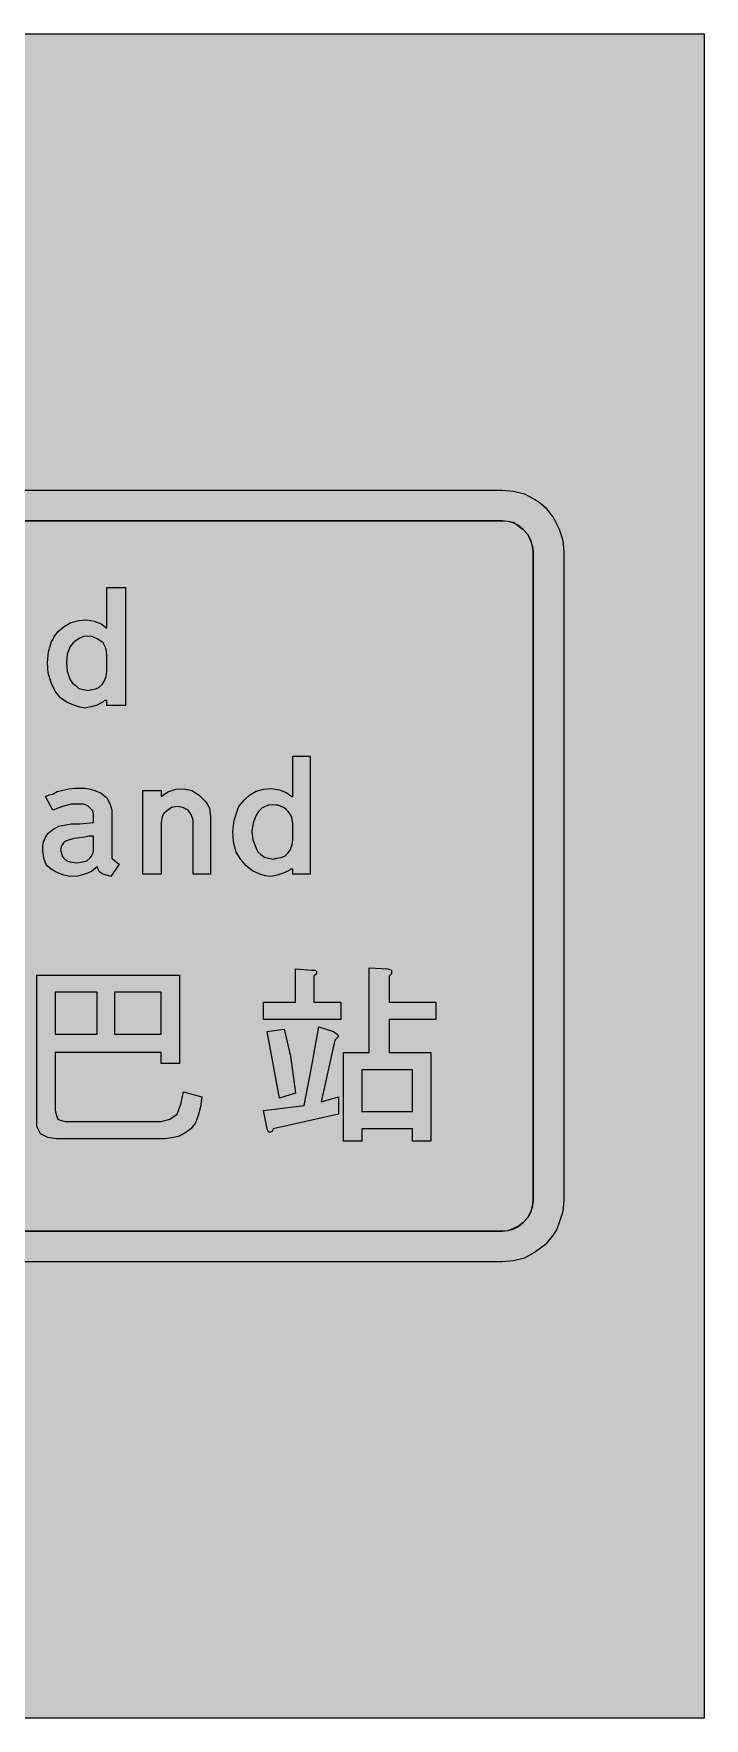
# Model space of a CAD drawing. Header units: metres. Extents: x 141 to 429, y 13 to 259.
# Drawn here: x 330.6 to 428.6, y 12.8 to 259.2 of the extents above; entities that cross this region are included whole.
import ezdxf

# ---------------------------------------------------------------- set-up
doc = ezdxf.new("R2010")
doc.units = ezdxf.units.M
for name, color, linetype, true_color in [('FILL_BLUE_0000FF', 7, 'Continuous', 0x0000ff), ('FILL_WHITE_FFFFFF', 7, 'Continuous', 0xffffff), ('FILL_YELLOW_FFFF00', 7, 'Continuous', 0xffff00)]:
    doc.layers.add(name, color=color, linetype=linetype, true_color=true_color)

msp = doc.modelspace()

# ---------------------------------------------------------------- hatches: boundary and pattern name
at = {"layer": 'FILL_BLUE_0000FF', "true_color": 0x0000ff}
h = msp.add_hatch(color=7, dxfattribs=at)
h.dxf.hatch_style = 1
h.paths.add_polyline_path([(399.06, 187.92), (399.87, 187.9), (400.68, 187.74), (402.12, 186.66), (402.79, 185.92), (403.2, 185.04), (403.45, 184.23), (403.56, 183.42), (403.56, 88.56), (403.49, 87.72), (403.24, 86.87), (402.8, 86.05), (402.12, 85.32), (401.47, 84.8), (400.68, 84.42), (399.87, 84.11), (399.06, 84.06), (198.72, 84.06), (197.55, 84.2), (196.38, 84.6), (195.43, 85.41), (194.76, 86.22), (166.14, 136.08), (194.76, 185.76), (195.43, 186.64), (195.87, 187.05), (196.38, 187.38), (197.55, 187.79), (198.72, 187.92), (399.06, 187.92)])
at = {"layer": 'FILL_WHITE_FFFFFF', "true_color": 0xffffff}
h = msp.add_hatch(color=7, dxfattribs=at)
h.dxf.hatch_style = 1
h.paths.add_polyline_path([(402.3, 191.88), (403.9, 191.03), (404.65, 190.51), (405.36, 189.9), (406.54, 188.36), (407.39, 186.73), (407.89, 185.07), (408.06, 183.42), (408.06, 88.56), (407.9, 86.92), (407.34, 85.14), (407.01, 84.33), (406.55, 83.54), (405.36, 82.08), (403.9, 81.02), (402.3, 80.1), (400.68, 79.7), (399.06, 79.56), (198.72, 79.56), (197.54, 79.63), (196.4, 79.83), (195.3, 80.17), (194.22, 80.64), (193.2, 81.38), (192.31, 82.22), (190.8, 84.06), (162.18, 133.74), (161.77, 134.84), (161.64, 136.08), (161.77, 137.16), (162.18, 138.24), (190.8, 187.92), (191.51, 188.94), (192.31, 189.83), (193.2, 190.63), (194.22, 191.34), (195.3, 191.81), (196.4, 192.15), (197.54, 192.35), (198.72, 192.42), (399.06, 192.42), (400.68, 192.29), (402.3, 191.88)])
h.paths.add_polyline_path([(196.47, 187.31), (195.53, 186.63), (194.76, 185.76), (166.14, 136.08), (194.76, 86.22), (195.53, 85.35), (196.47, 84.67), (197.54, 84.22), (198.72, 84.06), (399.06, 84.06), (399.87, 84.13), (400.66, 84.35), (401.41, 84.74), (402.12, 85.32), (402.8, 86.05), (403.24, 86.87), (403.49, 87.72), (403.56, 88.56), (403.56, 183.42), (403.49, 184.26), (403.24, 185.11), (402.8, 185.93), (402.12, 186.66), (401.41, 187.24), (400.66, 187.63), (399.87, 187.85), (399.06, 187.92), (198.72, 187.92), (197.54, 187.76), (196.47, 187.31)], flags=16)
h = msp.add_hatch(color=7, dxfattribs=at)
h.dxf.hatch_style = 1
h.paths.add_polyline_path([(338.04, 160.56), (337.32, 160.67), (336.6, 160.92), (335.46, 161.35), (334.48, 162.07), (333.71, 163.02), (333.18, 164.16), (332.7, 165.67), (332.57, 167.22), (332.75, 168.77), (333.18, 170.28), (333.43, 170.64), (333.54, 171), (334.18, 171.8), (335, 172.51), (336, 173.05), (337.14, 173.34), (338.32, 173.45), (339.41, 173.27), (340.41, 172.86), (341.28, 172.26), (341.28, 172.37), (341.28, 172.44), (341.28, 178.2), (343.98, 178.2), (343.98, 160.92), (341.28, 160.92), (341.28, 161.46), (341.28, 161.57), (341.28, 161.64), (341.17, 161.64), (341.1, 161.64), (340.99, 161.64), (340.92, 161.64), (340.74, 161.46), (339.84, 160.97), (338.94, 160.74), (338.04, 160.56)])
h.paths.add_polyline_path([(340.15, 163.62), (340.59, 164.02), (340.92, 164.52), (341.17, 165.17), (341.28, 165.96), (341.28, 168.3), (341.14, 169.2), (340.74, 170.1), (339.93, 170.62), (339.12, 171), (338.94, 171), (338.4, 171.07), (337.86, 171), (337.32, 170.8), (336.78, 170.46), (336.33, 170.08), (335.88, 169.56), (335.47, 168.42), (335.34, 167.2), (335.47, 165.94), (335.88, 164.7), (336.26, 164.18), (336.78, 163.8), (337.18, 163.4), (337.86, 163.26), (338.49, 163.13), (339.12, 163.26), (339.65, 163.36), (340.15, 163.62)], flags=16)
h = msp.add_hatch(color=7, dxfattribs=at)
h.dxf.hatch_style = 1
h.paths.add_polyline_path([(365.22, 135.9), (364.41, 136.01), (363.6, 136.26), (362.56, 136.77), (361.62, 137.48), (360.82, 138.39), (360.18, 139.5), (359.78, 141.01), (359.66, 142.56), (359.85, 144.11), (360.36, 145.62), (360.47, 145.98), (360.72, 146.34), (361.36, 147.14), (362.16, 147.85), (363.1, 148.39), (364.14, 148.68), (365.34, 148.79), (366.48, 148.61), (367.48, 148.2), (368.28, 147.6), (368.46, 147.6), (368.46, 153.54), (370.98, 153.54), (370.98, 136.26), (368.46, 136.26), (368.46, 136.8), (368.46, 136.91), (368.46, 136.98), (368.28, 136.98), (368.17, 136.98), (368.1, 136.98), (367.92, 136.8), (366.93, 136.37), (365.94, 136.08), (365.22, 135.9)])
h.paths.add_polyline_path([(367.31, 138.96), (367.77, 139.36), (368.1, 139.86), (368.35, 140.58), (368.46, 141.3), (368.46, 143.64), (368.3, 144.54), (368.08, 145.01), (367.74, 145.44), (367.44, 145.78), (367.09, 146.03), (366.3, 146.34), (365.94, 146.34), (365.4, 146.41), (364.88, 146.36), (363.96, 145.98), (363.44, 145.44), (363.06, 144.9), (362.63, 143.76), (362.45, 142.54), (362.58, 141.28), (363.06, 140.04), (363.35, 139.52), (363.78, 139.14), (364.32, 138.74), (364.86, 138.6), (365.56, 138.47), (366.12, 138.6), (366.76, 138.7), (367.31, 138.96)], flags=16)
h = msp.add_hatch(color=7, dxfattribs=at)
h.dxf.hatch_style = 1
h.paths.add_polyline_path([(340.74, 136.26), (340.4, 136.43), (340.15, 136.67), (339.84, 137.34), (339.01, 136.67), (338.04, 136.26), (336.96, 135.95), (335.88, 135.9), (334.98, 136.1), (334.08, 136.44), (333.27, 136.91), (332.46, 137.52), (332.05, 138.6), (331.92, 139.68), (331.88, 140.35), (332.01, 141.01), (332.27, 141.63), (332.64, 142.2), (333.38, 142.81), (334.26, 143.28), (336.06, 143.64), (337.32, 143.64), (339.3, 143.82), (339.3, 144.54), (339.3, 145.08), (339.19, 145.51), (338.94, 145.8), (338.47, 146.23), (337.86, 146.52), (336.06, 146.52), (334.8, 146.16), (333.36, 145.62), (332.28, 147.6), (332.82, 147.85), (333.36, 147.96), (333.99, 148.37), (334.62, 148.5), (335.68, 148.75), (336.6, 148.86), (338.11, 148.82), (338.8, 148.71), (339.48, 148.5), (340.45, 148.1), (341.28, 147.42), (341.71, 146.59), (342, 145.62), (342, 144.36), (342, 143.1), (342, 139.14), (342, 138.6), (342.36, 138.24), (343.08, 137.7), (341.82, 135.9), (340.74, 136.26)])
h.paths.add_polyline_path([(337.68, 138.06), (338.35, 138.2), (338.76, 138.6), (339.01, 138.87), (339.12, 139.14), (339.28, 139.41), (339.3, 139.68), (339.3, 141.84), (338.67, 141.82), (338.04, 141.66), (336.42, 141.48), (335.34, 141.12), (334.91, 140.83), (334.62, 140.4), (334.48, 139.86), (334.62, 139.32), (334.73, 138.89), (334.98, 138.6), (335.43, 138.2), (335.88, 138.06), (336.85, 137.93), (337.68, 138.06)], flags=16)
h = msp.add_hatch(color=7, dxfattribs=at)
h.dxf.hatch_style = 1
h.paths.add_polyline_path([(350.73, 146), (349.92, 145.44), (349.58, 145.11), (349.36, 144.7), (349.2, 143.82), (349.2, 136.26), (346.5, 136.26), (346.5, 148.5), (349.2, 148.5), (349.2, 147.6), (350.15, 148.28), (351.36, 148.68), (352.6, 148.73), (353.7, 148.5), (354.76, 147.83), (355.68, 146.88), (356.02, 146.42), (356.24, 145.87), (356.4, 144.72), (356.4, 136.26), (353.88, 136.26), (353.88, 144.18), (353.59, 144.97), (353.16, 145.62), (352.35, 146.03), (351.54, 146.16), (350.73, 146)])
h = msp.add_hatch(color=7, dxfattribs=at)
h.dxf.hatch_style = 1
h.paths.add_polyline_path([(349.2, 108.54), (349.2, 110.16), (333.72, 110.16), (333.72, 101.7), (333.9, 100.98), (334.08, 100.44), (334.44, 100.26), (335.16, 100.08), (349.2, 100.08), (350.46, 100.44), (351.54, 101.16), (352.08, 102.6), (352.44, 104.4), (355.14, 103.68), (354.96, 102.24), (354.6, 100.98), (354.24, 99.9), (353.52, 99), (352.8, 98.46), (351.9, 97.92), (351, 97.74), (349.74, 97.56), (333.9, 97.56), (332.64, 97.74), (331.56, 98.28), (331.02, 99.36), (331.02, 121.5), (351.9, 121.5), (351.9, 108.54), (349.2, 108.54)])
h.paths.add_polyline_path([(333.72, 118.98), (333.72, 112.86), (339.84, 112.86), (339.84, 118.98), (333.72, 118.98)], flags=16)
h.paths.add_polyline_path([(349.2, 118.98), (342.36, 118.98), (342.36, 112.86), (349.2, 112.86), (349.2, 118.98)], flags=16)
h = msp.add_hatch(color=7, dxfattribs=at)
h.dxf.hatch_style = 1
h.paths.add_polyline_path([(368.82, 117.54), (368.82, 122.4), (371.16, 122.22), (371.7, 122.22), (371.88, 122.04), (371.88, 121.68), (371.52, 121.32), (371.52, 117.54), (375.48, 117.54), (375.48, 115.02), (364.14, 115.02), (364.14, 117.54), (368.82, 117.54)])
h = msp.add_hatch(color=7, dxfattribs=at)
h.dxf.hatch_style = 1
h.paths.add_polyline_path([(379.62, 122.58), (382.32, 122.4), (382.86, 122.22), (382.86, 121.68), (382.5, 121.32), (382.5, 117.54), (389.34, 117.54), (389.34, 115.02), (382.5, 115.02), (382.5, 110.16), (388.62, 110.16), (388.62, 97.2), (385.92, 97.2), (385.92, 99), (378.54, 99), (378.54, 97.2), (375.84, 97.2), (375.84, 110.16), (379.62, 110.16), (379.62, 122.58)])
h.paths.add_polyline_path([(385.92, 107.64), (378.54, 107.64), (378.54, 101.52), (385.92, 101.52), (385.92, 107.64)], flags=16)
h = msp.add_hatch(color=7, dxfattribs=at)
h.dxf.hatch_style = 1
h.paths.add_polyline_path([(370.08, 102.42), (371.16, 108), (372.24, 113.94), (374.4, 113.22), (374.94, 112.86), (375.12, 112.5), (374.94, 112.32), (374.58, 111.96), (372.6, 102.96), (375.12, 103.68), (375.12, 101.16), (365.58, 99), (365.4, 98.64), (365.04, 98.46), (364.86, 98.64), (364.68, 99), (364.14, 101.7), (370.08, 102.42)])
h = msp.add_hatch(color=7, dxfattribs=at)
h.dxf.hatch_style = 1
h.paths.add_polyline_path([(364.68, 113.22), (367.2, 113.58), (368.1, 109.62), (368.82, 104.22), (366.48, 103.5), (364.68, 113.22)])
at = {"layer": 'FILL_YELLOW_FFFF00', "true_color": 0xffff00}
h = msp.add_hatch(color=7, dxfattribs=at)
h.dxf.hatch_style = 1
h.paths.add_polyline_path([(428.58, 259.2), (428.58, 12.78), (141.12, 12.78), (141.12, 259.2), (428.58, 259.2)])

# ---------------------------------------------------------------- linework, layer by layer
at = {"layer": 'FILL_BLUE_0000FF', "lineweight": 0, "true_color": 0x0000ff}
msp.add_lwpolyline([(198.72, 187.92), (399.06, 187.92), (399.87, 187.9), (400.68, 187.74), (402.12, 186.66), (402.79, 185.92), (403.2, 185.04), (403.45, 184.23), (403.56, 183.42), (403.56, 88.56), (403.49, 87.72), (403.24, 86.87), (402.8, 86.05), (402.12, 85.32), (401.47, 84.8), (400.68, 84.42), (399.87, 84.11), (399.06, 84.06), (198.72, 84.06)], dxfattribs=at)
at = {"layer": 'FILL_WHITE_FFFFFF', "lineweight": 0, "true_color": 0xffffff}
for points in [[(198.72, 192.42), (399.06, 192.42), (400.68, 192.29), (402.3, 191.88), (403.9, 191.03), (404.65, 190.51), (405.36, 189.9), (406.54, 188.36), (407.39, 186.73), (407.89, 185.07), (408.06, 183.42), (408.06, 88.56), (407.9, 86.92), (407.34, 85.14), (407.01, 84.33), (406.55, 83.54), (405.36, 82.08), (403.9, 81.02), (402.3, 80.1), (400.68, 79.7), (399.06, 79.56), (198.72, 79.56)], [(198.72, 84.06), (399.06, 84.06), (399.87, 84.13), (400.66, 84.35), (401.41, 84.74), (402.12, 85.32), (402.8, 86.05), (403.24, 86.87), (403.49, 87.72), (403.56, 88.56), (403.56, 183.42), (403.49, 184.26), (403.24, 185.11), (402.8, 185.93), (402.12, 186.66), (401.41, 187.24), (400.66, 187.63), (399.87, 187.85), (399.06, 187.92), (198.72, 187.92)]]:
    msp.add_lwpolyline(points, dxfattribs=at)
for points in [[(338.04, 160.56), (337.32, 160.67), (336.6, 160.92), (335.46, 161.35), (334.48, 162.07), (333.71, 163.02), (333.18, 164.16), (332.7, 165.67), (332.57, 167.22), (332.75, 168.77), (333.18, 170.28), (333.43, 170.64), (333.54, 171), (334.18, 171.8), (335, 172.51), (336, 173.05), (337.14, 173.34), (338.32, 173.45), (339.41, 173.27), (340.41, 172.86), (341.28, 172.26), (341.28, 172.37), (341.28, 172.44), (341.28, 178.2), (343.98, 178.2), (343.98, 160.92), (341.28, 160.92), (341.28, 161.46), (341.28, 161.57), (341.28, 161.64), (341.17, 161.64), (341.1, 161.64), (340.99, 161.64), (340.92, 161.64), (340.74, 161.46), (339.84, 160.97), (338.94, 160.74)], [(340.15, 163.62), (340.59, 164.02), (340.92, 164.52), (341.17, 165.17), (341.28, 165.96), (341.28, 168.3), (341.14, 169.2), (340.74, 170.1), (339.93, 170.62), (339.12, 171), (338.94, 171), (338.4, 171.07), (337.86, 171), (337.32, 170.8), (336.78, 170.46), (336.33, 170.08), (335.88, 169.56), (335.47, 168.42), (335.34, 167.2), (335.47, 165.94), (335.88, 164.7), (336.26, 164.18), (336.78, 163.8), (337.18, 163.4), (337.86, 163.26), (338.49, 163.13), (339.12, 163.26), (339.65, 163.36)], [(365.22, 135.9), (364.41, 136.01), (363.6, 136.26), (362.56, 136.77), (361.62, 137.48), (360.82, 138.39), (360.18, 139.5), (359.78, 141.01), (359.66, 142.56), (359.85, 144.11), (360.36, 145.62), (360.47, 145.98), (360.72, 146.34), (361.36, 147.14), (362.16, 147.85), (363.1, 148.39), (364.14, 148.68), (365.34, 148.79), (366.48, 148.61), (367.48, 148.2), (368.28, 147.6), (368.46, 147.6), (368.46, 153.54), (370.98, 153.54), (370.98, 136.26), (368.46, 136.26), (368.46, 136.8), (368.46, 136.91), (368.46, 136.98), (368.28, 136.98), (368.17, 136.98), (368.1, 136.98), (367.92, 136.8), (366.93, 136.37), (365.94, 136.08)], [(340.74, 136.26), (340.4, 136.43), (340.15, 136.67), (339.84, 137.34), (339.01, 136.67), (338.04, 136.26), (336.96, 135.95), (335.88, 135.9), (334.98, 136.1), (334.08, 136.44), (333.27, 136.91), (332.46, 137.52), (332.05, 138.6), (331.92, 139.68), (331.88, 140.35), (332.01, 141.01), (332.27, 141.63), (332.64, 142.2), (333.38, 142.81), (334.26, 143.28), (336.06, 143.64), (337.32, 143.64), (339.3, 143.82), (339.3, 144.54), (339.3, 145.08), (339.19, 145.51), (338.94, 145.8), (338.47, 146.23), (337.86, 146.52), (336.06, 146.52), (334.8, 146.16), (333.36, 145.62), (332.28, 147.6), (332.82, 147.85), (333.36, 147.96), (333.99, 148.37), (334.62, 148.5), (335.68, 148.75), (336.6, 148.86), (338.11, 148.82), (338.8, 148.71), (339.48, 148.5), (340.45, 148.1), (341.28, 147.42), (341.71, 146.59), (342, 145.62), (342, 144.36), (342, 143.1), (342, 139.14), (342, 138.6), (342.36, 138.24), (343.08, 137.7), (341.82, 135.9)], [(350.73, 146), (349.92, 145.44), (349.58, 145.11), (349.36, 144.7), (349.2, 143.82), (349.2, 136.26), (346.5, 136.26), (346.5, 148.5), (349.2, 148.5), (349.2, 147.6), (350.15, 148.28), (351.36, 148.68), (352.6, 148.73), (353.7, 148.5), (354.76, 147.83), (355.68, 146.88), (356.02, 146.42), (356.24, 145.87), (356.4, 144.72), (356.4, 136.26), (353.88, 136.26), (353.88, 144.18), (353.59, 144.97), (353.16, 145.62), (352.35, 146.03), (351.54, 146.16)], [(367.31, 138.96), (367.77, 139.36), (368.1, 139.86), (368.35, 140.58), (368.46, 141.3), (368.46, 143.64), (368.3, 144.54), (368.08, 145.01), (367.74, 145.44), (367.44, 145.78), (367.09, 146.03), (366.3, 146.34), (365.94, 146.34), (365.4, 146.41), (364.88, 146.36), (363.96, 145.98), (363.44, 145.44), (363.06, 144.9), (362.63, 143.76), (362.45, 142.54), (362.58, 141.28), (363.06, 140.04), (363.35, 139.52), (363.78, 139.14), (364.32, 138.74), (364.86, 138.6), (365.56, 138.47), (366.12, 138.6), (366.76, 138.7)], [(337.68, 138.06), (338.35, 138.2), (338.76, 138.6), (339.01, 138.87), (339.12, 139.14), (339.28, 139.41), (339.3, 139.68), (339.3, 141.84), (338.67, 141.82), (338.04, 141.66), (336.42, 141.48), (335.34, 141.12), (334.91, 140.83), (334.62, 140.4), (334.48, 139.86), (334.62, 139.32), (334.73, 138.89), (334.98, 138.6), (335.43, 138.2), (335.88, 138.06), (336.85, 137.93)], [(349.2, 108.54), (349.2, 110.16), (333.72, 110.16), (333.72, 101.7), (333.9, 100.98), (334.08, 100.44), (334.44, 100.26), (335.16, 100.08), (349.2, 100.08), (350.46, 100.44), (351.54, 101.16), (352.08, 102.6), (352.44, 104.4), (355.14, 103.68), (354.96, 102.24), (354.6, 100.98), (354.24, 99.9), (353.52, 99), (352.8, 98.46), (351.9, 97.92), (351, 97.74), (349.74, 97.56), (333.9, 97.56), (332.64, 97.74), (331.56, 98.28), (331.02, 99.36), (331.02, 121.5), (351.9, 121.5), (351.9, 108.54)], [(368.82, 117.54), (368.82, 122.4), (371.16, 122.22), (371.7, 122.22), (371.88, 122.04), (371.88, 121.68), (371.52, 121.32), (371.52, 117.54), (375.48, 117.54), (375.48, 115.02), (364.14, 115.02), (364.14, 117.54)], [(379.62, 122.58), (382.32, 122.4), (382.86, 122.22), (382.86, 121.68), (382.5, 121.32), (382.5, 117.54), (389.34, 117.54), (389.34, 115.02), (382.5, 115.02), (382.5, 110.16), (388.62, 110.16), (388.62, 97.2), (385.92, 97.2), (385.92, 99), (378.54, 99), (378.54, 97.2), (375.84, 97.2), (375.84, 110.16), (379.62, 110.16)], [(333.72, 118.98), (333.72, 112.86), (339.84, 112.86), (339.84, 118.98)], [(349.2, 118.98), (342.36, 118.98), (342.36, 112.86), (349.2, 112.86)], [(370.08, 102.42), (371.16, 108), (372.24, 113.94), (374.4, 113.22), (374.94, 112.86), (375.12, 112.5), (374.94, 112.32), (374.58, 111.96), (372.6, 102.96), (375.12, 103.68), (375.12, 101.16), (365.58, 99), (365.4, 98.64), (365.04, 98.46), (364.86, 98.64), (364.68, 99), (364.14, 101.7)], [(364.68, 113.22), (367.2, 113.58), (368.1, 109.62), (368.82, 104.22), (366.48, 103.5)], [(385.92, 107.64), (378.54, 107.64), (378.54, 101.52), (385.92, 101.52)]]:
    msp.add_lwpolyline(points, close=True, dxfattribs=at)
at = {"layer": 'FILL_YELLOW_FFFF00', "lineweight": 0, "true_color": 0xffff00}
msp.add_lwpolyline([(428.58, 259.2), (428.58, 12.78), (141.12, 12.78), (141.12, 259.2)], close=True, dxfattribs=at)

doc.saveas('drawing.dxf')
